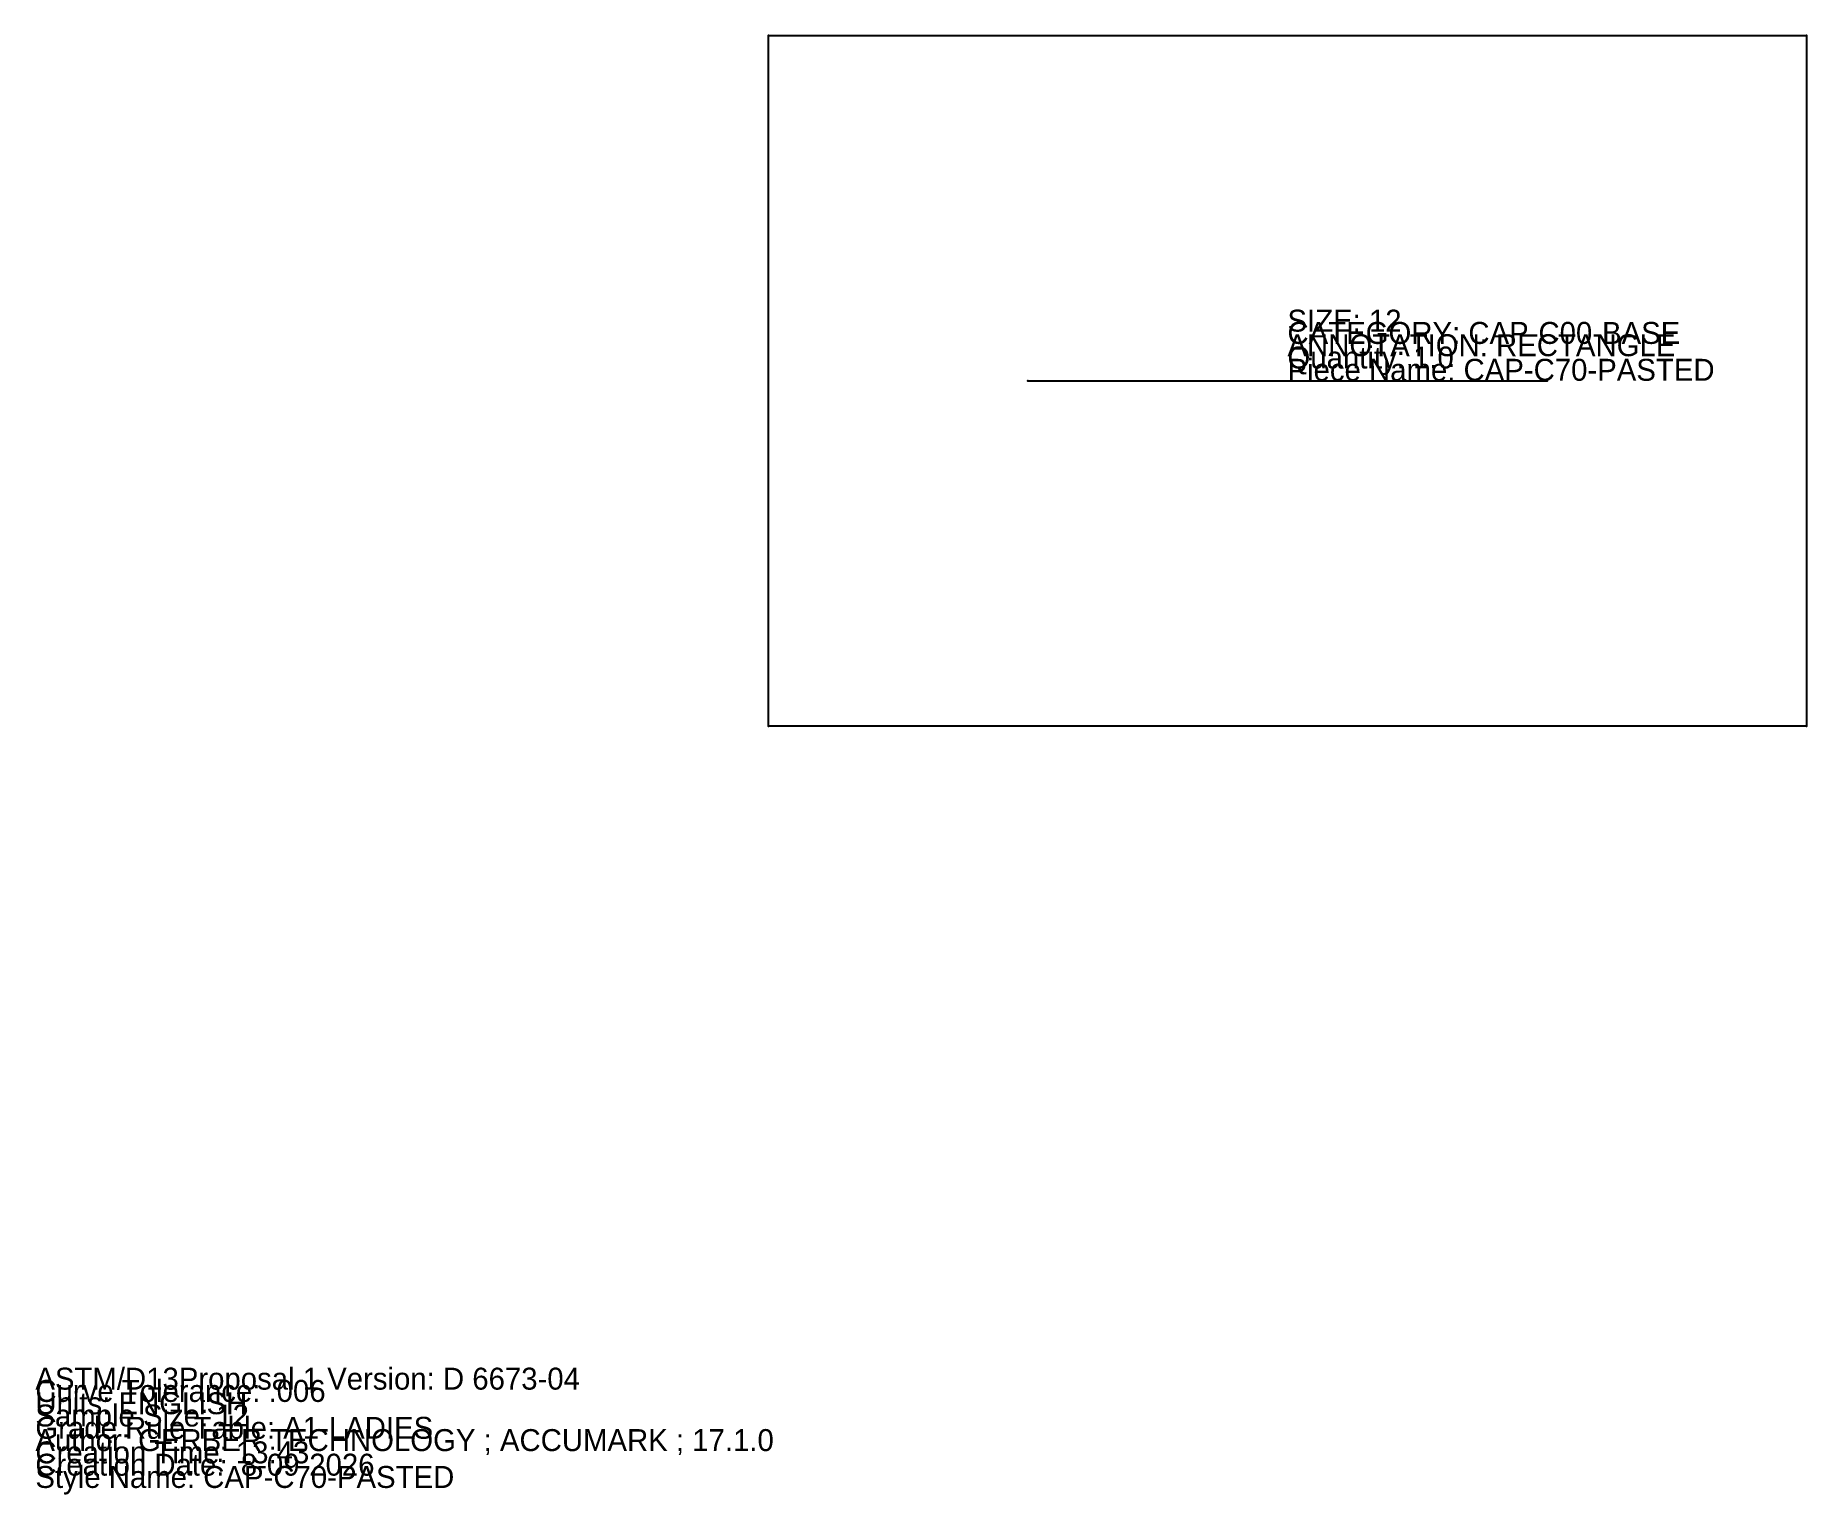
# Model space of a CAD drawing. Extents: x 0 to 20.2, y -0.1 to 16.5.
import ezdxf

# ---------------------------------------------------------------- set-up
doc = ezdxf.new("R2010")
doc.units = 0

# ---------------------------------------------------------------- blocks, each defined once
blk = doc.blocks.new('CAP-C70-PASTED_12')
at = {"layer": '1'}
for points in [[(8.3539, 8.6789), (8.3539, 16.5473)], [(8.3539, 16.5473), (20.1861, 16.5473)], [(20.1861, 16.5473), (20.1861, 8.6789)], [(20.1861, 8.6789), (8.3539, 8.6789)]]:
    blk.add_lwpolyline(points, dxfattribs=at)
at = {"layer": '2'}
for p in [(8.3539, 16.5473), (8.3539, 16.5473), (20.1861, 16.5473), (20.1861, 16.5473), (11.3119, 12.6131), (17.228, 12.6131), (8.3539, 8.6789), (8.3539, 8.6789), (20.1861, 8.6789), (20.1861, 8.6789)]:
    blk.add_point(p, dxfattribs=at)
at = {"layer": '5'}
blk.add_line((11.3119, 12.6131), (17.228, 12.6131), dxfattribs=at)
at = {"layer": '7'}
blk.add_line((11.3119, 12.6131), (17.228, 12.6131), dxfattribs=at)
at = {"layer": '84'}
for points in [[(8.3539, 8.6789), (8.3539, 16.5473)], [(8.3539, 16.5473), (20.1861, 16.5473)], [(20.1861, 16.5473), (20.1861, 8.6789)], [(20.1861, 8.6789), (8.3539, 8.6789)]]:
    blk.add_lwpolyline(points, dxfattribs=at)
at = {"layer": '1'}
for s, p in [('SIZE: 12', (14.27, 13.1731)), ('ANNOTATION: RECTANGLE', (14.27, 12.8931)), ('CATEGORY: CAP-C00-BASE', (14.27, 13.0331)), ('Quantity: 1,0', (14.27, 12.7531)), ('Piece Name: CAP-C70-PASTED', (14.27, 12.6131))]:
    blk.add_text(s, height=0.25, dxfattribs=at).set_placement(p)

msp = doc.modelspace()

# ---------------------------------------------------------------- block references
at = {"layer": '1'}
msp.add_blockref('CAP-C70-PASTED_12', (0, 0), dxfattribs=at)

# ---------------------------------------------------------------- texts
for s, p in [('ASTM/D13Proposal 1 Version: D 6673-04', (0, 1.12)), ('Curve Tolerance: .006', (0, 0.98)), ('Units: ENGLISH', (0, 0.84)), ('Sample Size: 12', (0, 0.7)), ('Grade Rule Table: A1-LADIES', (0, 0.56)), ('Author: GERBER TECHNOLOGY ; ACCUMARK ; 17.1.0', (0, 0.42)), ('Creation Time: 13:43', (0, 0.28)), ('Style Name: CAP-C70-PASTED', (0, 0)), ('Creation Date:  8-09-2026', (0, 0.14))]:
    msp.add_text(s, height=0.25, dxfattribs=at).set_placement(p)

doc.saveas('drawing.dxf')
